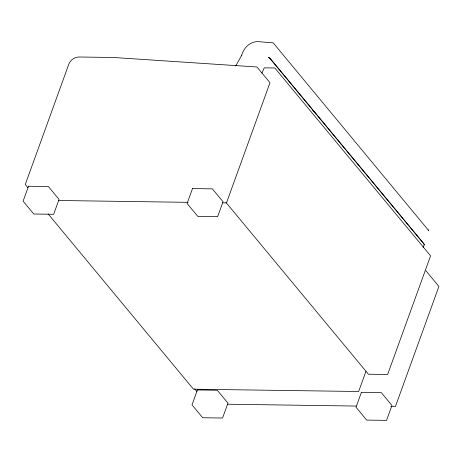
<?xml version="1.0" encoding="UTF-8"?>
<svg xmlns="http://www.w3.org/2000/svg" width="462" height="462" viewBox="0 0 462 462"><rect width="100%" height="100%" fill="white"/><g stroke="black" fill="none" stroke-linecap="round" stroke-linejoin="round"><path stroke-width="0.69" d="M428.644 230.515L273.198 42.856L258.293 41.655C250.15 41.199 243.266 48.198 241.574 55.735M365.898 371.506L358.656 391.499L193.48 389.195L48.112 213.894M241.534 55.469L241.799 55.117L235.707 65.968M423.088 247.557L424.289 244.71L423.839 243.757L270.426 58.72L268.324 57.259L268.803 57.461M424.214 244.912L423.827 243.763L269.294 57.738M261.954 73.106L264.247 67.833L274.826 67.989L430.578 255.844L387.63 374.474L368.416 374.226L225.97 202.42M58.46 200.491L188.028 202.333M222.58 202.83L226.501 202.858L269.993 82.715L256.953 66.996L113.386 57.484L78.742 56.993C74.388 57.04 70.328 60.135 68.821 64.172L25.266 184.488L27.957 187.734M227.373 404.221L356.219 406.058M390.771 406.548L395.408 406.589L438.9 286.446L425.895 270.761M428.228 229.845L428.672 230.382M312.855 110.279L313.773 111.388M315.148 113.046L316.066 114.154M194.623 388.761L196.87 391.464M28.494 186.238L23.1 201.143L33.772 214.016L53.65 214.299L59.049 199.393L48.377 186.521L28.494 186.238M192.492 188.577L187.098 203.482L197.771 216.355L217.648 216.638L223.048 201.732L212.376 188.86L192.492 188.577M197.407 389.968L192.007 404.874L202.685 417.746L222.563 418.029L227.957 403.124L217.284 390.251L197.407 389.968M361.405 392.302L356.011 407.213L366.684 420.085L386.561 420.368L391.955 405.457L381.283 392.59L361.405 392.302"/></g></svg>
